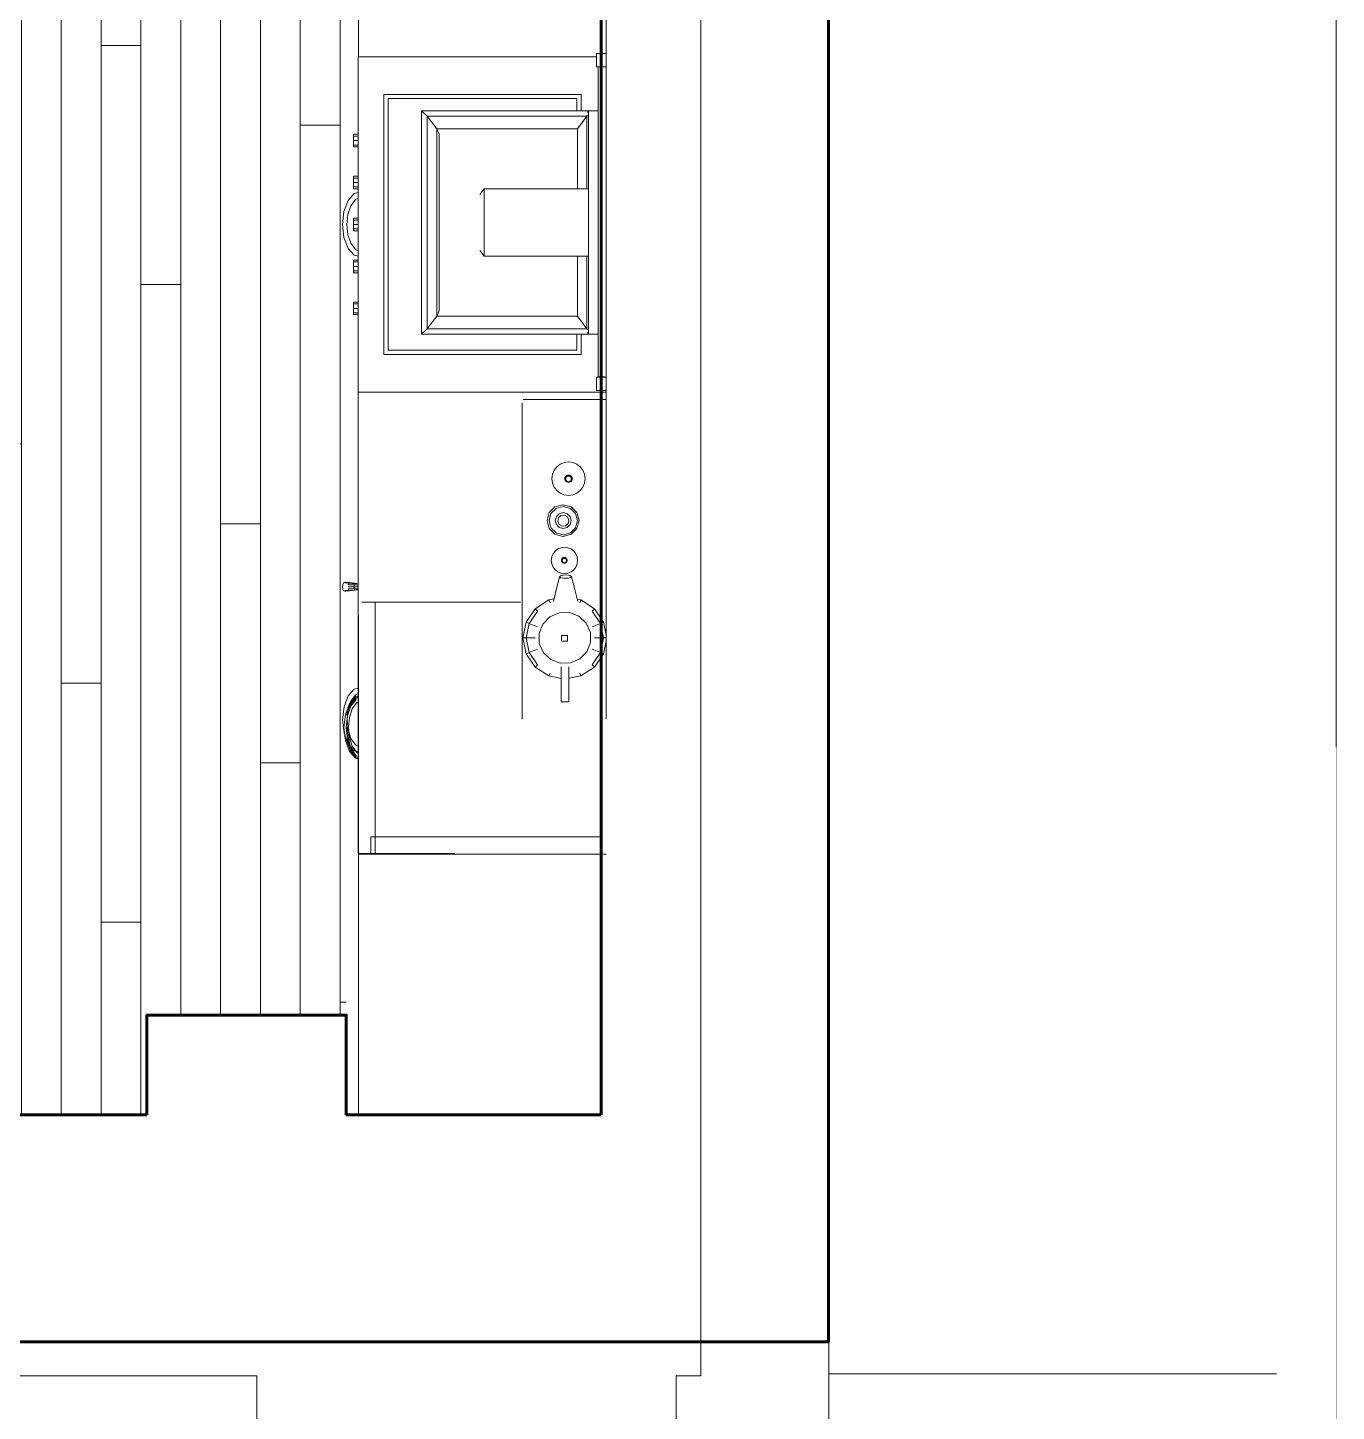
# Model space of a CAD drawing. Header units: millimetres. Extents: x 653176 to 972033, y 753746 to 925850.
# Drawn here: x 776876 to 780160, y 761773 to 765245 of the extents above; entities that cross this region are included whole.
import ezdxf

# ---------------------------------------------------------------- set-up
doc = ezdxf.new("R2010")
doc.units = ezdxf.units.MM
doc.header["$LTSCALE"] = 10
doc.set_wipeout_variables(frame=1)
for name, color, linetype, lineweight in [('!_Цоколь', 2, 'Continuous', 30), ('!обводка помещений', 10, 'Continuous', 20), ('wall', 95, 'Continuous', 60), ('Y-DOOR', 3, 'Continuous', 0)]:
    doc.layers.add(name, color=color, linetype=linetype, lineweight=lineweight)

# ---------------------------------------------------------------- blocks, each defined once
blk = doc.blocks.new('1 и 2 корпус')
at = {"layer": '!_Цоколь', "color": 250, "lineweight": 20, "ltscale": 100}
blk.add_lwpolyline([(17661.1, -650), (17661.1, -3088.8), (-1569.1, -3088.8, -0.414214), (-3089.1, -1568.8), (-3089.1, 8050)], format="xyb", dxfattribs=at)

msp = doc.modelspace()

# ---------------------------------------------------------------- hatches: boundary and pattern name
at = {"layer": 'Y-DOOR', "lineweight": 5}
h = msp.add_hatch(dxfattribs=at)
h.set_pattern_fill('WOODS_BOARD', color=256, scale=100, angle=90, pattern_type=2)
h.set_pattern_definition([(90, (-40, 2e-15), (-100, 6e-15), []), (180, (-40, 2e-15), (-400, -400), [100, -1400]), (180, (-240, 600), (-400, -400), [100, -1400])])
h.paths.add_polyline_path([(776325.4, 770817.6), (768075.7, 770817.6), (768075.4, 762517.6), (768415.4, 762517.6), (768415.4, 762187.6), (772595.4, 762187.6), (772595.4, 762517.6), (773475.4, 762517.6), (773475.4, 762767.6), (773975.4, 762767.6), (773975.4, 762517.6), (777175.4, 762517.6), (777175.4, 762767.6), (777675.4, 762767.6), (777675.4, 768267.6), (776325.4, 768267.6)])
h.paths.add_polyline_path([(770741.4, 769213, -0.058434), (770743.1, 769227.2), (770743.1, 769309), (770877.4, 769309), (770875.2, 769500.6), (773179.9, 769500.6), (773179.9, 769245.3, -0.098279), (773189.2, 769198.5), (773189.2, 768450.5, -0.140371), (773179.9, 768418.1), (773179.9, 768360.5, -0.140371), (773189.2, 768328.1), (773189.2, 767736.5), (773189.2, 767430.5, -0.140371), (773179.9, 767398.1), (773179.9, 767340.5, -0.140371), (773189.2, 767308.1), (773189.2, 766961.3), (773189.2, 766315.4, -0.098279), (773179.9, 766268.6), (773179.9, 766064.6), (772960.1, 766064.6, -0.218972), (772913.6, 766043.2), (772087.5, 766043.2, -0.218972), (772041.1, 766064.6), (771966.6, 766064.6), (771966.6, 766336, -0.054621), (771965.1, 766349.3), (771965.1, 766961.3), (771965.1, 767308.1, -0.054621), (771966.6, 767321.3), (771966.6, 767417.2, -0.054621), (771965.1, 767430.5), (771965.1, 767736.5), (771965.1, 768328.1, -0.054621), (771966.6, 768341.4), (771966.6, 768398.1), (771916.3, 768398.1, -0.13642), (771884.7, 768389.3), (771065.3, 768389.3, -0.13642), (771033.7, 768398.1), (770743.1, 768398.1), (770743.1, 768494.6, -0.058434), (770741.4, 768508.7)], flags=16)
h.paths.add_polyline_path([(771436.4, 767164.2, -1), (770029.2, 767164.2, -1)], flags=16)
h.paths.add_polyline_path([(771948.9, 769409.5, -0.414214), (772010.1, 769470.7), (772913.6, 769470.7, -0.414214), (772974.8, 769409.5), (772974.8, 769332.3, -0.015524), (772974.5, 769320.9, -0.182824), (772921, 769202.5), (772908.5, 769190, 0.198912), (772822, 769225.9), (772003.6, 769225.9, -0.414214), (771948.9, 769292.9)], flags=0)
h.paths.add_polyline_path([(771948.9, 769292.9, -0.05068), (771948.9, 769280.6)], flags=0)
h.paths.add_polyline_path([(773215.4, 769465.7), (773975.4, 769465.7), (773975.4, 766397.6), (773215.4, 766397.6)], flags=16)
h.paths.add_polyline_path([(770200.5, 764788.5), (772998.3, 764788.5), (772998.3, 762838.5), (770200.5, 762838.5)], flags=16)

# ---------------------------------------------------------------- linework, layer by layer
at = {"layer": '!обводка помещений', "color": 7}
for p, q in [((778565.4, 761947.6), (778565.4, 772717.6)), ((776595.4, 761947.6), (778565.4, 761947.6))]:
    msp.add_line(p, q, dxfattribs=at)
at = {"layer": '!обводка помещений', "color": 7, "lineweight": 50}
for p, q in [((778315.4, 768267.6), (778315.4, 762517.6)), ((777675.4, 762767.6), (777175.4, 762767.6)), ((777675.4, 762517.6), (777675.4, 762767.6)), ((778315.4, 762517.6), (777675.4, 762517.6))]:
    msp.add_line(p, q, dxfattribs=at)
at = {"layer": '!обводка помещений', "color": 7, "lineweight": 20}
for p, q in [((780159.9, 767918.1), (780159.9, 756565.1)), ((778885.4, 766997.6), (778885.4, 761947.6)), ((778565.4, 761947.6), (778886.5, 761947.6)), ((778886.5, 761947.6), (778886.5, 761867.6)), ((778886.5, 761867.6, 22.6), (780159.9, 761867.6, 22.6))]:
    msp.add_line(p, q, dxfattribs=at)
at = {"layer": '!обводка помещений', "lineweight": 13}
for p, q in [((778327.8, 763510.1), (778327.8, 767065.3)), ((777705.9, 765171.6), (777705.9, 766172.9)), ((777705.5, 765171.9), (777705.9, 765171.9)), ((777705.5, 764330), (777705.5, 765171.9)), ((777711.1, 765171.6), (777705.9, 765171.6)), ((777711.1, 765171.6), (778303.6, 765171.6)), ((778303.6, 765179.7), (778327.9, 765179.7)), ((778303.6, 765146.3), (778303.6, 765179.7)), ((778327.9, 765146.3), (778303.6, 765146.3)), ((778307.9, 764368.3), (778307.9, 765146.3)), ((777770.2, 765077.2), (778264.8, 765077.2)), ((777770.2, 764424.7), (777770.2, 765077.2)), ((777780.8, 765066.7), (778254.2, 765066.7)), ((777780.8, 764435.2), (777780.8, 765066.7)), ((778254.2, 765066.7), (778254.2, 765035.9)), ((778264.8, 765077.2), (778264.8, 765035.9)), ((778283.8, 765035.9), (777864.5, 765035.9)), ((777864.5, 765035.9), (778183.2, 765035.9)), ((777864.5, 765035.9), (777878.8, 765022.5)), ((777864.5, 764475.4), (777864.5, 765035.9)), ((778279.5, 765022.5), (778280.6, 765025)), ((778280.6, 765031.6), (778283.8, 765035.9)), ((778283.8, 765035.9), (778283.8, 764475.4)), ((778307.5, 765035.9), (778283.8, 765035.9)), ((777878.8, 765022.5), (778279.5, 765022.5)), ((777902.7, 764990.6), (777878.8, 765022.5)), ((777878.8, 765022.5), (777878.8, 764488.8)), ((777902.7, 764990.6), (777908.6, 764977.2)), ((778255.6, 764990.6), (777902.7, 764990.6)), ((777902.7, 764520.7), (777902.7, 764990.6)), ((778279.5, 765022.5), (778255.6, 764990.6)), ((778255.6, 764840.5), (778255.6, 764990.6)), ((778279.5, 764840.5), (778279.5, 765022.5)), ((777693.4, 764977.2), (777705.5, 764977.2)), ((777693.4, 764945.7), (777693.4, 764977.2)), ((777693.4, 764972.6), (777705.5, 764972.6)), ((777693.4, 764961.4), (777705.5, 764961.4)), ((777908.6, 764977.2), (777908.6, 764534.1)), ((777693.4, 764950.3), (777705.5, 764950.3)), ((777705.5, 764945.7), (777693.4, 764945.7)), ((777693.4, 764872), (777705.5, 764872)), ((777693.4, 764840.4), (777693.4, 764872)), ((777693.4, 764867.4), (777705.5, 764867.4)), ((777693.4, 764856.2), (777705.5, 764856.2)), ((777695.1, 764828.3), (777680, 764811.2)), ((777693.4, 764845), (777705.5, 764845)), ((777705.5, 764840.4), (777693.4, 764840.4)), ((777695.1, 764828.3), (777705.5, 764830.9)), ((777705.5, 764817.3), (777698.4, 764813.7)), ((778021.3, 764840.5), (778010.8, 764826.5)), ((778283.6, 764840.5), (778021.3, 764840.5)), ((778021.3, 764671.3), (778021.3, 764840.5)), ((778283.6, 764671.3), (778283.6, 764840.5)), ((777669.6, 764783.9), (777665.9, 764751.1)), ((777680, 764811.2), (777669.6, 764783.9)), ((777687, 764798), (777679.7, 764776.2)), ((777698.4, 764813.7), (777687, 764798)), ((777665.9, 764751.1), (777669.6, 764718.2)), ((777679.7, 764776.2), (777677.1, 764751.1)), ((777677.1, 764751.1), (777679.7, 764726)), ((777693.4, 764766.7), (777705.5, 764766.7)), ((777693.4, 764735.2), (777693.4, 764766.7)), ((777693.4, 764762.1), (777705.5, 764762.1)), ((777693.4, 764751), (777705.5, 764751)), ((777669.6, 764718.2), (777680, 764690.9)), ((777679.7, 764726), (777687, 764704.1)), ((777693.4, 764739.8), (777705.5, 764739.8)), ((777705.5, 764735.2), (777693.4, 764735.2)), ((777680, 764690.9), (777695.1, 764673.8)), ((777687, 764704.1), (777698.4, 764688.4)), ((777698.4, 764688.4), (777705.5, 764684.8)), ((778010.8, 764685.3), (778021.3, 764671.3)), ((777693.4, 764661.5), (777705.5, 764661.5)), ((777693.4, 764629.9), (777693.4, 764661.5)), ((777693.4, 764656.9), (777705.5, 764656.9)), ((777693.4, 764645.7), (777705.5, 764645.7)), ((777695.1, 764673.8), (777705.5, 764671.2)), ((778021.3, 764671.3), (778283.6, 764671.3)), ((778255.6, 764520.7), (778255.6, 764671.3)), ((778279.5, 764488.8), (778279.5, 764671.3)), ((777693.4, 764634.5), (777705.5, 764634.5)), ((777705.5, 764629.9), (777693.4, 764629.9)), ((777693.4, 764556.2), (777705.5, 764556.2)), ((777693.4, 764524.7), (777693.4, 764556.2)), ((777693.4, 764551.6), (777705.5, 764551.6)), ((777693.4, 764540.5), (777705.5, 764540.5)), ((777693.4, 764529.3), (777705.5, 764529.3)), ((777705.5, 764524.7), (777693.4, 764524.7)), ((777878.8, 764488.8), (777902.7, 764520.7)), ((777908.6, 764534.1), (777902.7, 764520.7)), ((777902.7, 764520.7), (778255.6, 764520.7)), ((778255.6, 764520.7), (778279.5, 764488.8)), ((777878.8, 764488.8), (777864.5, 764475.4)), ((777864.5, 764475.4), (778285.4, 764475.4)), ((778279.5, 764488.8), (777878.8, 764488.8)), ((778254.2, 764475.4), (778254.2, 764435.2)), ((778264.8, 764475.4), (778264.8, 764424.7)), ((778280.6, 764486.3), (778279.5, 764488.8)), ((778283.8, 764475.4), (778280.6, 764479.6)), ((778283.8, 764475.4), (778307.5, 764475.4)), ((778254.2, 764435.2), (777780.8, 764435.2)), ((778264.8, 764424.7), (777770.2, 764424.7)), ((778303.6, 764367.5), (778327.9, 764367.5)), ((778303.6, 764334.1), (778303.6, 764367.5)), ((778324, 764368.3), (778307.9, 764368.3)), ((777705.7, 764330), (777705.5, 764330)), ((777705.7, 764330.3), (777710.9, 764330.3)), ((777705.7, 763804), (777705.7, 764330.3)), ((777710.9, 764330.3), (778327.9, 764330.3)), ((778327.9, 764334.1), (778303.6, 764334.1)), ((778116.9, 763510.1), (778116.9, 764302.4)), ((778119.3, 764311.7), (778327.9, 764311.7)), ((778192.8, 764124.3), (778191.3, 764113.1)), ((778197, 764134.3), (778192.8, 764124.3)), ((778203.6, 764142.8), (778197, 764134.3)), ((778212.1, 764149.4), (778203.6, 764142.8)), ((778222.1, 764153.6), (778212.1, 764149.4)), ((778233.3, 764155.1), (778222.1, 764153.6)), ((778228.6, 764121.1), (778226.7, 764119.7)), ((778230.8, 764122), (778228.6, 764121.1)), ((778231, 764121.3), (778229, 764120.5)), ((778233.3, 764122.4), (778230.8, 764122)), ((778233.3, 764121.6), (778231, 764121.3)), ((778244.4, 764153.6), (778233.3, 764155.1)), ((778235.7, 764122), (778233.3, 764122.4)), ((778235.5, 764121.3), (778233.3, 764121.6)), ((778237.6, 764120.5), (778235.5, 764121.3)), ((778237.9, 764121.1), (778235.7, 764122)), ((778239.8, 764119.7), (778237.9, 764121.1)), ((778254.4, 764149.4), (778244.4, 764153.6)), ((778262.9, 764142.8), (778254.4, 764149.4)), ((778269.5, 764134.3), (778262.9, 764142.8)), ((778273.7, 764124.3), (778269.5, 764134.3)), ((778275.2, 764113.1), (778273.7, 764124.3)), ((778191.3, 764113.1), (778192.8, 764101.9)), ((778192.8, 764101.9), (778197, 764091.9)), ((778197, 764091.9), (778203.6, 764083.4)), ((778224.3, 764115.6), (778224, 764113.1)), ((778224, 764113.1), (778224.3, 764110.6)), ((778225.3, 764117.8), (778224.3, 764115.6)), ((778224.3, 764110.6), (778225.3, 764108.4)), ((778225, 764115.4), (778224.7, 764113.1)), ((778224.7, 764113.1), (778225, 764110.8)), ((778225.9, 764117.4), (778225, 764115.4)), ((778225, 764110.8), (778225.9, 764108.8)), ((778226.7, 764119.7), (778225.3, 764117.8)), ((778225.3, 764108.4), (778226.7, 764106.5)), ((778227.2, 764119.1), (778225.9, 764117.4)), ((778225.9, 764108.8), (778227.2, 764107.1)), ((778226.5, 764114.6), (778226.2, 764112.7)), ((778226.2, 764112.7), (778226.5, 764110.8)), ((778227.2, 764116.3), (778226.5, 764114.6)), ((778226.5, 764110.8), (778227.2, 764109.1)), ((778226.7, 764106.5), (778228.6, 764105.1)), ((778229, 764120.5), (778227.2, 764119.1)), ((778228.3, 764117.7), (778227.2, 764116.3)), ((778227.2, 764109.1), (778228.3, 764107.7)), ((778227.2, 764107.1), (778229, 764105.7)), ((778229.7, 764118.8), (778228.3, 764117.7)), ((778228.3, 764107.7), (778229.7, 764106.6)), ((778228.6, 764105.1), (778230.8, 764104.2)), ((778229, 764105.7), (778231, 764104.9)), ((778231.4, 764119.5), (778229.7, 764118.8)), ((778229.7, 764106.6), (778231.4, 764105.9)), ((778230.8, 764104.2), (778233.3, 764103.8)), ((778231, 764104.9), (778233.3, 764104.6)), ((778233.3, 764119.7), (778231.4, 764119.5)), ((778231.4, 764105.9), (778233.3, 764105.7)), ((778235.1, 764119.5), (778233.3, 764119.7)), ((778233.3, 764105.7), (778235.1, 764105.9)), ((778233.3, 764104.6), (778235.5, 764104.9)), ((778233.3, 764103.8), (778235.7, 764104.2)), ((778236.8, 764118.8), (778235.1, 764119.5)), ((778235.1, 764105.9), (778236.8, 764106.6)), ((778235.5, 764104.9), (778237.6, 764105.7)), ((778235.7, 764104.2), (778237.9, 764105.1)), ((778238.2, 764117.7), (778236.8, 764118.8)), ((778236.8, 764106.6), (778238.2, 764107.7)), ((778239.3, 764119.1), (778237.6, 764120.5)), ((778237.6, 764105.7), (778239.3, 764107.1)), ((778237.9, 764105.1), (778239.8, 764106.5)), ((778239.3, 764116.3), (778238.2, 764117.7)), ((778238.2, 764107.7), (778239.3, 764109.1)), ((778240.6, 764117.4), (778239.3, 764119.1)), ((778240.1, 764114.6), (778239.3, 764116.3)), ((778239.3, 764109.1), (778240.1, 764110.8)), ((778239.3, 764107.1), (778240.6, 764108.8)), ((778241.3, 764117.8), (778239.8, 764119.7)), ((778239.8, 764106.5), (778241.3, 764108.4)), ((778240.3, 764112.7), (778240.1, 764114.6)), ((778240.1, 764110.8), (778240.3, 764112.7)), ((778241.5, 764115.4), (778240.6, 764117.4)), ((778240.6, 764108.8), (778241.5, 764110.8)), ((778242.2, 764115.6), (778241.3, 764117.8)), ((778241.3, 764108.4), (778242.2, 764110.6)), ((778241.8, 764113.1), (778241.5, 764115.4)), ((778241.5, 764110.8), (778241.8, 764113.1)), ((778242.5, 764113.1), (778242.2, 764115.6)), ((778242.2, 764110.6), (778242.5, 764113.1)), ((778262.9, 764083.4), (778269.5, 764091.9)), ((778269.5, 764091.9), (778273.7, 764101.9)), ((778273.7, 764101.9), (778275.2, 764113.1)), ((778203.6, 764083.4), (778212.1, 764076.8)), ((778212.1, 764076.8), (778222.1, 764072.6)), ((778222.1, 764072.6), (778233.3, 764071.1)), ((778233.3, 764071.1), (778244.4, 764072.6)), ((778244.4, 764072.6), (778254.4, 764076.8)), ((778254.4, 764076.8), (778262.9, 764083.4)), ((778184.8, 764028.1), (778179.4, 764008.1)), ((778189.3, 764026.1), (778184.4, 764008.1)), ((778199, 764042.3), (778184.8, 764028.1)), ((778202.1, 764038.8), (778189.3, 764026.1)), ((778219, 764047.7), (778199, 764042.3)), ((778202.8, 764018.2), (778200, 764008.1)), ((778220, 764043.7), (778202.1, 764038.8)), ((778209.9, 764025.3), (778202.8, 764018.2)), ((778207.9, 764015), (778214.3, 764020.8)), ((778220, 764028.1), (778209.9, 764025.3)), ((778214.3, 764020.8), (778222.9, 764021.7)), ((778218.9, 764047.4), (778220, 764047.7)), ((778218.9, 764047.3), (778219, 764047.7)), ((778220, 764047.7), (778240, 764042.3)), ((778238, 764038.8), (778220, 764043.7)), ((778230.1, 764025.3), (778220, 764028.1)), ((778222.9, 764021.7), (778230.4, 764017.4)), ((778237.3, 764018.2), (778230.1, 764025.3)), ((778230.4, 764017.4), (778234, 764009.5)), ((778240.1, 764008.1), (778237.3, 764018.2)), ((778250.8, 764026.1), (778238, 764038.8)), ((778240, 764042.3), (778254.2, 764028.1)), ((778255.7, 764008.1), (778250.8, 764026.1)), ((778254.2, 764028.1), (778259.7, 764008.1)), ((778179.4, 764008.1), (778184.8, 763988.1)), ((778184.4, 764008.1), (778189.3, 763990.1)), ((778184.8, 763988.1), (778199, 763973.9)), ((778189.3, 763990.1), (778202.1, 763977.3)), ((778200, 764008.1), (778202.8, 763998)), ((778202.8, 763998), (778209.9, 763990.8)), ((778206.1, 764006.5), (778207.9, 764015)), ((778209.7, 763998.6), (778206.1, 764006.5)), ((778217.2, 763994.3), (778209.7, 763998.6)), ((778209.9, 763990.8), (778220, 763988)), ((778225.8, 763995.2), (778217.2, 763994.3)), ((778220, 763988), (778230.1, 763990.8)), ((778232.2, 764001), (778225.8, 763995.2)), ((778230.1, 763990.8), (778237.3, 763998)), ((778234, 764009.5), (778232.2, 764001)), ((778237.3, 763998), (778240.1, 764008.1)), ((778238, 763977.3), (778250.8, 763990.1)), ((778254.2, 763988.1), (778240, 763973.9)), ((778250.8, 763990.1), (778255.7, 764008.1)), ((778259.7, 764008.1), (778254.2, 763988.1)), ((778199, 763973.9), (778219, 763968.5)), ((778202.1, 763977.3), (778220, 763972.4)), ((778219, 763968.5), (778218.9, 763968.8)), ((778220, 763968.4), (778218.9, 763968.7)), ((778220, 763972.4), (778238, 763977.3)), ((778240, 763973.9), (778220, 763968.4)), ((778191.1, 763917), (778189.9, 763908.3)), ((778194.4, 763924.9), (778191.1, 763917)), ((778199.6, 763931.6), (778194.4, 763924.9)), ((778206.3, 763936.8), (778199.6, 763931.6)), ((778214.2, 763940.1), (778206.3, 763936.8)), ((778222.9, 763941.3), (778214.2, 763940.1)), ((778217.8, 763913.4), (778216.6, 763911.9)), ((778218.2, 763913), (778217.1, 763911.6)), ((778219.3, 763914.6), (778217.8, 763913.4)), ((778219.5, 763914.1), (778218.2, 763913)), ((778220.1, 763912.7), (778219, 763911.9)), ((778221, 763915.3), (778219.3, 763914.6)), ((778221.2, 763914.7), (778219.5, 763914.1)), ((778221.5, 763913.3), (778220.1, 763912.7)), ((778222.9, 763915.6), (778221, 763915.3)), ((778222.9, 763915), (778221.2, 763914.7)), ((778222.9, 763913.5), (778221.5, 763913.3)), ((778231.7, 763940.1), (778222.9, 763941.3)), ((778224.9, 763915.3), (778222.9, 763915.6)), ((778224.7, 763914.7), (778222.9, 763915)), ((778224.4, 763913.3), (778222.9, 763913.5)), ((778225.7, 763912.7), (778224.4, 763913.3)), ((778226.3, 763914.1), (778224.7, 763914.7)), ((778226.6, 763914.6), (778224.9, 763915.3)), ((778226.9, 763911.9), (778225.7, 763912.7)), ((778227.7, 763913), (778226.3, 763914.1)), ((778228.1, 763913.4), (778226.6, 763914.6)), ((778228.7, 763911.6), (778227.7, 763913)), ((778229.2, 763911.9), (778228.1, 763913.4)), ((778239.6, 763936.8), (778231.7, 763940.1)), ((778246.3, 763931.6), (778239.6, 763936.8)), ((778251.5, 763924.9), (778246.3, 763931.6)), ((778254.8, 763917), (778251.5, 763924.9)), ((778256, 763908.3), (778254.8, 763917)), ((778189.9, 763908.3), (778191.1, 763899.5)), ((778191.1, 763899.5), (778194.4, 763891.6)), ((778194.4, 763891.6), (778199.6, 763884.9)), ((778199.6, 763884.9), (778206.3, 763879.7)), ((778206.3, 763879.7), (778214.2, 763876.4)), ((778215.9, 763910.2), (778215.6, 763908.3)), ((778215.6, 763908.3), (778215.9, 763906.3)), ((778216.6, 763911.9), (778215.9, 763910.2)), ((778215.9, 763906.3), (778216.6, 763904.6)), ((778216.5, 763910), (778216.2, 763908.3)), ((778216.2, 763908.3), (778216.5, 763906.5)), ((778217.1, 763911.6), (778216.5, 763910)), ((778216.5, 763906.5), (778217.1, 763904.9)), ((778216.6, 763904.6), (778217.8, 763903.1)), ((778217.1, 763904.9), (778218.2, 763903.5)), ((778217.6, 763909.4), (778217.4, 763907.9)), ((778217.4, 763907.9), (778217.6, 763906.5)), ((778218.1, 763910.7), (778217.6, 763909.4)), ((778217.6, 763906.5), (778218.1, 763905.1)), ((778217.8, 763903.1), (778219.3, 763902)), ((778219, 763911.9), (778218.1, 763910.7)), ((778218.1, 763905.1), (778219, 763904)), ((778218.2, 763903.5), (778219.5, 763902.5)), ((778219, 763904), (778220.1, 763903.1)), ((778219.3, 763902), (778221, 763901.2)), ((778219.5, 763902.5), (778221.2, 763901.8)), ((778220.1, 763903.1), (778221.5, 763902.6)), ((778221, 763901.2), (778222.9, 763901)), ((778221.2, 763901.8), (778222.9, 763901.5)), ((778221.5, 763902.6), (778222.9, 763902.4)), ((778222.9, 763902.4), (778224.4, 763902.6)), ((778222.9, 763901.5), (778224.7, 763901.8)), ((778222.9, 763901), (778224.9, 763901.2)), ((778224.4, 763902.6), (778225.7, 763903.1)), ((778224.7, 763901.8), (778226.3, 763902.5)), ((778224.9, 763901.2), (778226.6, 763902)), ((778225.7, 763903.1), (778226.9, 763904)), ((778226.3, 763902.5), (778227.7, 763903.5)), ((778226.6, 763902), (778228.1, 763903.1)), ((778227.7, 763910.7), (778226.9, 763911.9)), ((778226.9, 763904), (778227.7, 763905.1)), ((778228.3, 763909.4), (778227.7, 763910.7)), ((778227.7, 763905.1), (778228.3, 763906.5)), ((778227.7, 763903.5), (778228.7, 763904.9)), ((778228.1, 763903.1), (778229.2, 763904.6)), ((778228.5, 763907.9), (778228.3, 763909.4)), ((778228.3, 763906.5), (778228.5, 763907.9)), ((778229.4, 763910), (778228.7, 763911.6)), ((778228.7, 763904.9), (778229.4, 763906.5)), ((778230, 763910.2), (778229.2, 763911.9)), ((778229.2, 763904.6), (778230, 763906.3)), ((778229.7, 763908.3), (778229.4, 763910)), ((778229.4, 763906.5), (778229.7, 763908.3)), ((778230.2, 763908.3), (778230, 763910.2)), ((778230, 763906.3), (778230.2, 763908.3)), ((778231.7, 763876.4), (778239.6, 763879.7)), ((778239.6, 763879.7), (778246.3, 763884.9)), ((778246.3, 763884.9), (778251.5, 763891.6)), ((778251.5, 763891.6), (778254.8, 763899.5)), ((778254.8, 763899.5), (778256, 763908.3)), ((777666.9, 763847.9), (777666.1, 763842.2)), ((777668.9, 763852.1), (777666.9, 763847.9)), ((777671.7, 763853.7), (777668.9, 763852.1)), ((777674.8, 763853.4), (777671.7, 763853.7)), ((777672.3, 763851.9), (777681.9, 763851.1)), ((777683.7, 763852.5), (777674.8, 763853.4)), ((777681.9, 763851.1), (777680.6, 763847.3)), ((777680.6, 763847.3), (777695.5, 763846.5)), ((777681.9, 763851.1), (777683.7, 763852.5)), ((777696.1, 763849.7), (777681.9, 763851.1)), ((777683.7, 763852.5), (777696.9, 763850.9)), ((777695.5, 763846.5), (777695.3, 763842.2)), ((777695.5, 763846.5), (777696.1, 763849.7)), ((777705.7, 763845.9), (777695.5, 763846.5)), ((777696.9, 763850.9), (777696.1, 763849.7)), ((777696.1, 763849.7), (777705.7, 763848.7)), ((777696.9, 763850.9), (777705.7, 763849.7)), ((778202.3, 763834), (778210.5, 763866.7)), ((778210.5, 763866.7), (778212.8, 763869.4)), ((778214, 763864.5), (778210.5, 763866.7)), ((778212.8, 763869.4), (778220, 763871.3)), ((778221.9, 763863.3), (778214, 763864.5)), ((778214.2, 763876.4), (778222.9, 763875.2)), ((778220, 763871.3), (778229.4, 763871.6)), ((778231.3, 763863.4), (778221.9, 763863.3)), ((778222.9, 763875.2), (778231.7, 763876.4)), ((778229.4, 763871.6), (778237.3, 763869.9)), ((778238.5, 763864.9), (778231.3, 763863.4)), ((778237.3, 763869.9), (778240.8, 763867.3)), ((778240.8, 763867.3), (778238.5, 763864.9)), ((778240.8, 763867.3), (778249, 763835.1)), ((777666.1, 763842.2), (777666.9, 763836.4)), ((777666.9, 763836.4), (777668.9, 763832.2)), ((777668.9, 763832.2), (777671.7, 763830.7)), ((777671.7, 763830.7), (777674.8, 763831)), ((777681.9, 763833.3), (777672.3, 763832.5)), ((777674.8, 763831), (777683.7, 763831.9)), ((777695.3, 763842.2), (777680.1, 763842.2)), ((777695.5, 763837.8), (777680.6, 763837)), ((777680.6, 763837), (777681.9, 763833.3)), ((777681.9, 763833.3), (777696.1, 763834.6)), ((777683.7, 763831.9), (777681.9, 763833.3)), ((777683.7, 763831.9), (777696.9, 763833.4)), ((777705.7, 763842.2), (777695.3, 763842.2)), ((777695.3, 763842.2), (777695.5, 763837.8)), ((777695.5, 763837.8), (777705.7, 763838.5)), ((777696.1, 763834.6), (777695.5, 763837.8)), ((777696.1, 763834.6), (777705.7, 763835.7)), ((777696.9, 763833.4), (777696.1, 763834.6)), ((777696.9, 763833.4), (777705.7, 763834.6)), ((778149.7, 763786.6), (778183.8, 763808.9)), ((778183.8, 763808.9), (778196.8, 763811.5)), ((778183.8, 763808.9), (778186.9, 763801.7)), ((778195.3, 763804.9), (778202.3, 763834)), ((778249, 763835.1), (778256.4, 763805.2)), ((778255, 763810.7), (778264.3, 763808.9)), ((778264.3, 763808.9), (778261.3, 763801.7)), ((778264.3, 763808.9), (778298.5, 763786.6)), ((777705.7, 763172.7), (777705.7, 763804)), ((777714.7, 763803.6), (778113.1, 763803.6)), ((777738.3, 763803.7), (778113.1, 763803.6)), ((777747.8, 763804), (777747.8, 763172.7)), ((778113.1, 763803.7), (777785.6, 763803.7)), ((777785.6, 763803.7), (777785.6, 763803.7)), ((778126.9, 763753.1), (778149.7, 763786.6)), ((778155.3, 763781), (778134.3, 763750.1)), ((778149.7, 763786.6), (778155.3, 763781)), ((778209.9, 763776.6), (778186.4, 763766.4)), ((778235.5, 763777.1), (778209.9, 763776.6)), ((778259.4, 763768), (778235.5, 763777.1)), ((778298.5, 763786.6), (778292.8, 763781)), ((778292.8, 763781), (778313.9, 763750.1)), ((778298.5, 763786.6), (778321.3, 763753.1)), ((777705.9, 762517.6), (777705.9, 763771.1)), ((778118.9, 763713.7), (778126.9, 763753.1)), ((778126.9, 763753.1), (778134.3, 763750.1)), ((778134.3, 763750.1), (778126.9, 763713.7)), ((778134.3, 763750.1), (778155.3, 763741.6)), ((778168.6, 763748.3), (778159.4, 763724.8)), ((778186.4, 763766.4), (778168.6, 763748.3)), ((778277.9, 763750.6), (778259.4, 763768)), ((778288.3, 763727.6), (778277.9, 763750.6)), ((778313.9, 763750.1), (778292.8, 763741.6)), ((778321.3, 763753.1), (778313.9, 763750.1)), ((778313.9, 763750.1), (778321.3, 763713.7)), ((778321.3, 763753.1), (778327.9, 763720.5)), ((778126.9, 763713.7), (778118.9, 763713.7)), ((778118.9, 763713.7), (778126.9, 763674.2)), ((778126.9, 763713.7), (778149.7, 763713.7)), ((778134.3, 763677.2), (778126.9, 763713.7)), ((778159.4, 763724.8), (778159.9, 763699.7)), ((778215.4, 763720.1), (778230.6, 763720.1)), ((778215.4, 763705.2), (778215.4, 763720.1)), ((778230.6, 763705.2), (778215.4, 763705.2)), ((778230.6, 763720.1), (778230.6, 763705.2)), ((778288.8, 763702.5), (778288.3, 763727.6)), ((778321.3, 763713.7), (778298.5, 763713.7)), ((778313.9, 763677.2), (778321.3, 763713.7)), ((778321.3, 763713.7), (778327.9, 763713.7)), ((778321.3, 763674.2), (778327.9, 763706.8)), ((778126.9, 763674.2), (778134.3, 763677.2)), ((778126.9, 763674.2), (778149.7, 763640.7)), ((778134.3, 763677.2), (778155.3, 763685.8)), ((778155.3, 763646.3), (778134.3, 763677.2)), ((778159.9, 763699.7), (778170.2, 763676.7)), ((778170.2, 763676.7), (778188.8, 763659.3)), ((778261.8, 763660.9), (778279.5, 763679.1)), ((778279.5, 763679.1), (778288.8, 763702.5)), ((778313.9, 763677.2), (778292.8, 763685.8)), ((778292.8, 763646.3), (778313.9, 763677.2)), ((778298.5, 763640.7), (778321.3, 763674.2)), ((778321.3, 763674.2), (778313.9, 763677.2)), ((778149.7, 763640.7), (778155.3, 763646.3)), ((778149.7, 763640.7), (778183.8, 763618.4)), ((778188.8, 763659.3), (778212.7, 763650.2)), ((778212.7, 763650.2), (778238.3, 763650.8)), ((778214.9, 763553.5), (778214.9, 763641)), ((778234.4, 763641.1), (778234.4, 763634.4)), ((778238.3, 763650.8), (778261.8, 763660.9)), ((778264.3, 763618.4), (778298.5, 763640.7)), ((778298.5, 763640.7), (778292.8, 763646.3)), ((778183.8, 763618.4), (778186.9, 763625.6)), ((778183.8, 763618.4), (778214.9, 763612.3)), ((778234.4, 763634.4), (778234.4, 763628.9)), ((778234.4, 763628.9), (778234.4, 763618.7)), ((778234.4, 763618.7), (778234.4, 763600.8)), ((778234.4, 763612.6), (778264.3, 763618.4)), ((778234.4, 763600.8), (778234.4, 763582.7)), ((778264.3, 763618.4), (778261.3, 763625.6)), ((777680.3, 763568.1), (777670, 763540.8)), ((777695.5, 763585.2), (777680.3, 763568.1)), ((777683.8, 763549.1), (777698.9, 763566.2)), ((777699.1, 763565.2), (777684.2, 763548.2)), ((777698.8, 763570.6), (777687.4, 763554.9)), ((777695.5, 763585.2), (777705.9, 763587.9)), ((777705.9, 763574.2), (777698.8, 763570.6)), ((777698.9, 763566.2), (777705.7, 763567.9)), ((777698.9, 763566.2), (777699.1, 763565.2)), ((777705.7, 763567), (777699.1, 763565.2)), ((777699.1, 763565.2), (777699.7, 763562.5)), ((778234.4, 763582.7), (778234.4, 763567.7)), ((778234.4, 763567.7), (778234.4, 763557.7)), ((777670, 763540.8), (777666.3, 763508)), ((777673.4, 763521.8), (777683.8, 763549.1)), ((777685.5, 763545.8), (777675.9, 763519.9)), ((777680.1, 763533.1), (777677.5, 763508)), ((777678.4, 763517.9), (777687.3, 763542.5)), ((777687.4, 763554.9), (777680.1, 763533.1)), ((777683.5, 763514.1), (777690.8, 763535.9)), ((777684.2, 763548.2), (777685.5, 763545.8)), ((777685.5, 763545.8), (777699.7, 763562.5)), ((777687.3, 763542.5), (777685.5, 763545.8)), ((777700.6, 763558.9), (777687.3, 763542.5)), ((777690.8, 763535.9), (777702.2, 763551.6)), ((777699.7, 763562.5), (777705.7, 763564.4)), ((777699.7, 763562.5), (777700.6, 763558.9)), ((777702.2, 763551.6), (777705.7, 763553.4)), ((778234.4, 763553.5), (778214.9, 763553.5)), ((778234.4, 763557.7), (778234.4, 763553.5)), ((777666.3, 763508), (777670, 763475.1)), ((777669.7, 763489), (777673.4, 763521.8)), ((777675.3, 763489), (777678.4, 763517.9)), ((777677.5, 763508), (777680.1, 763482.9)), ((777680.9, 763489), (777683.5, 763514.1)), ((777673.4, 763456.1), (777669.7, 763489)), ((777670, 763475.1), (777680.3, 763447.9)), ((777678.4, 763460), (777675.3, 763489)), ((777678.1, 763489), (777681, 763461.9)), ((777678.4, 763460), (777681, 763461.9)), ((777680.1, 763482.9), (777687.4, 763461)), ((777683.5, 763463.9), (777680.9, 763489)), ((777681, 763461.9), (777682.8, 763463.4)), ((777681, 763461.9), (777687.3, 763435.4)), ((777690.8, 763442), (777683.5, 763463.9)), ((777683.8, 763428.9), (777673.4, 763456.1)), ((777675.9, 763458.1), (777685.5, 763432.2)), ((777687.3, 763435.4), (777678.4, 763460)), ((777680.3, 763447.9), (777695.5, 763430.7)), ((777698.9, 763411.7), (777683.8, 763428.9)), ((777685.5, 763432.2), (777684.2, 763429.8)), ((777684.2, 763429.8), (777699.1, 763412.7)), ((777687.3, 763435.4), (777685.5, 763432.2)), ((777685.5, 763432.2), (777699.7, 763415.4)), ((777700.6, 763419), (777687.3, 763435.4)), ((777687.4, 763461), (777698.8, 763445.3)), ((777702.2, 763426.3), (777690.8, 763442)), ((777695.5, 763430.7), (777705.9, 763428.1)), ((777698.8, 763445.3), (777705.9, 763441.7)), ((777698.9, 763411.7), (777699.1, 763412.7)), ((777705.7, 763410), (777698.9, 763411.7)), ((777699.1, 763412.7), (777699.7, 763415.4)), ((777699.1, 763412.7), (777705.7, 763411)), ((777699.7, 763415.4), (777700.6, 763419)), ((777699.7, 763415.4), (777705.7, 763413.6)), ((777705.7, 763424.6), (777702.2, 763426.3)), ((777737.2, 763214.8), (778315.4, 763214.8)), ((777737.2, 763172.7), (777737.2, 763214.8)), ((777747.8, 763172.7), (777705.7, 763172.7)), ((777705.9, 763171.1), (778327.8, 763171.1)), ((777947.9, 763172.7), (777737.2, 763172.7))]:
    msp.add_line(p, q, dxfattribs=at)
at = {"layer": '!обводка помещений', "color": 7, "lineweight": 20}
for points in [[(778503.5, 761679.3), (778503.5, 761862.6), (778565.4, 761862.6), (778565.4, 761947.6)], [(773892.5, 761676.6), (773892.5, 761862.6), (777451.5, 761862.6), (777451.5, 761676.6)]]:
    msp.add_lwpolyline(points, dxfattribs=at)
at = {"layer": 'wall'}
for p, q in [((778315.4, 768267.6), (778315.4, 762517.6)), ((777175.4, 762767.6), (777175.4, 762517.6)), ((777175.4, 762517.6), (776665.4, 762517.6)), ((778315.4, 762517.6), (777675.4, 762517.6))]:
    msp.add_line(p, q, dxfattribs=at)
for points in [[(776665.4, 762517.6), (776665.4, 762077.6), (776595.4, 762077.6), (776595.4, 761947.6), (778885.4, 761947.6), (778885.4, 766997.6), (780159.9, 766997.6)], [(777175.4, 762517.6), (777175.4, 762767.6), (777675.4, 762767.6), (777675.4, 762517.6)]]:
    msp.add_lwpolyline(points, dxfattribs=at)

# ---------------------------------------------------------------- block references
at = {"layer": '!обводка помещений', "color": 0, "linetype": 'Continuous', "lineweight": 20}
msp.add_blockref('1 и 2 корпус', (761225.4, 762517.6), dxfattribs=at)

# ---------------------------------------------------------------- next in the draw order: wipeouts: each hides what was drawn before it
at = {"color": 7, "linetype": 'Continuous'}
msp.add_wipeout([(780159.9, 763439.1), (780159.9, 760295.7), (780010.2, 760295.7), (780010.2, 763439.1)], dxfattribs=at).dxf.layer = '!обводка помещений'

doc.saveas('drawing.dxf')
